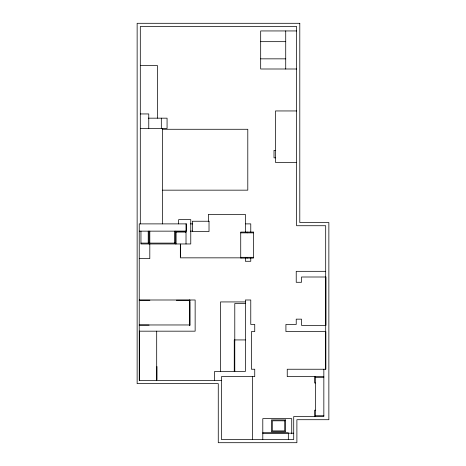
<?xml version="1.0" encoding="UTF-8"?>
<svg xmlns="http://www.w3.org/2000/svg" width="466" height="466" viewBox="0 0 466 466"><rect width="100%" height="100%" fill="white"/><g stroke="black" fill="none" stroke-linecap="round" stroke-linejoin="round"><path stroke-width="0.7" d="M296.621 30.942L260.68 30.942L260.68 68.997L296.621 68.997M260.68 41.666L285.722 41.666M260.68 58.844L285.722 58.844M140.307 65.584L157.485 65.584L157.485 118.172M296.621 110.949L275.482 110.949L275.482 162.442L296.621 162.442M140.307 113.943L148.765 113.943L148.765 128.482M148.275 118.172L167.067 118.172L167.067 128.482L140.307 128.482M162.64 129.274L247.796 129.274L247.796 190.163L162.64 190.163M275.482 150.349L274.014 150.349L274.014 157.834L275.482 157.834M190.454 223.884L192.633 223.884M245.687 223.884L250.772 223.884L250.772 232.074M139.235 231.148L186.575 231.148L186.575 223.884L139.235 223.884L139.247 380.466L221.437 380.466M190.297 231.148L192.72 231.148M175.309 231.282L185.485 231.282M176.101 232.074L186.016 232.074M240.73 232.866L253.417 232.866M140.953 243.106L175.309 243.106M240.73 257.314L253.417 257.314M241.161 257.844L180.336 257.844L180.336 244.137M139.235 258.583L149.807 258.583L149.807 244.143M325.693 271.317L296.225 271.317L296.225 282.285L301.514 282.285L301.514 277.002L325.955 277.002L325.955 325.361L301.514 325.361L301.514 319.152L296.225 319.152L296.225 324.441L285.92 324.441L285.92 331.571L325.827 331.571L325.827 369.235L287.242 369.235L287.242 376.633L323.841 376.633M139.247 299.993L195.143 299.993L195.143 331.175L139.247 331.175M139.177 300.255L149.883 300.255M176.311 300.255L189.86 300.255M245.355 301.933L220.511 301.933L220.511 371.478M245.355 303.517L234.782 303.517L234.782 371.478M139.235 324.965L189.86 324.965M139.177 325.099L149.091 325.099M245.355 339.93L234.258 339.93L234.258 371.478M234.258 340.984L234.782 340.984M234.258 370.423L234.782 370.423M315.389 377.425L323.841 377.425M315.389 382.976L314.597 382.976L314.597 376.633M315.389 410.197L314.597 410.197L314.597 416.54M315.389 415.742L323.841 415.742M262.795 432.856L288.32 432.856L288.32 439.531M262.795 433.188L293.714 433.188M325.693 369.235L325.693 225.73L296.621 225.73L296.621 26.469L140.307 26.469L140.307 223.884M323.841 369.235L323.841 416.54L293.714 416.54L293.714 439.531L221.437 439.531L221.437 376.633L254.739 376.633L254.739 369.235L251.43 369.235L251.43 331.571L254.739 331.571L254.739 324.441L250.772 324.441L250.772 299.993L245.355 299.993L245.355 371.478L214.57 371.478L214.57 380.466M315.389 376.633L315.389 416.54M291.733 433.77L291.733 418.649L262.795 418.649L262.795 439.531M285.722 30.942L285.722 68.997M252.537 376.633L252.537 439.531M250.772 257.715L250.772 261.275L245.355 261.275L245.355 257.715M247.166 232.074L247.166 232.866M247.166 257.314L247.166 258.106M245.355 232.074L245.355 214.372L208.354 214.372L208.354 221.362M189.86 299.993L189.86 325.757M189.784 302.108L189.784 324.965M189.726 299.993L189.726 324.965M186.016 223.884L186.016 243.968M185.485 231.148L185.485 232.074M180.464 244.196L180.464 256.521M178.629 223.884L178.629 219.655L190.769 219.655L190.769 243.968L140.953 243.968L140.953 231.148M176.101 231.282L176.101 243.968M175.309 231.148L175.309 243.968M174.517 231.148L174.517 243.106M162.64 128.482L162.64 223.884M161.318 118.172L161.318 128.482M156.955 366.497L156.955 379.673M156.692 331.175L156.692 380.466M149.807 231.148L149.807 243.106M149.015 231.148L149.015 243.968M148.223 231.148L148.223 243.106M139.515 331.175L139.515 380.466M299.795 23.3L137.138 23.3L137.138 383.635L218.269 383.635L218.269 442.7L296.889 442.7L296.889 419.709L328.862 419.709L328.862 222.562L299.795 222.562L299.795 23.3M209.018 221.239L192.353 221.239L192.353 231.544L209.018 231.544L209.018 221.239M253.417 232.074L240.73 232.074L240.73 258.106L253.417 258.106L253.417 232.074M285.611 419.93L271.422 419.93L271.422 431.79L285.611 431.79L285.611 419.93M284.726 420.81L272.301 420.81L272.301 430.904L284.726 430.904L284.726 420.81"/></g></svg>
